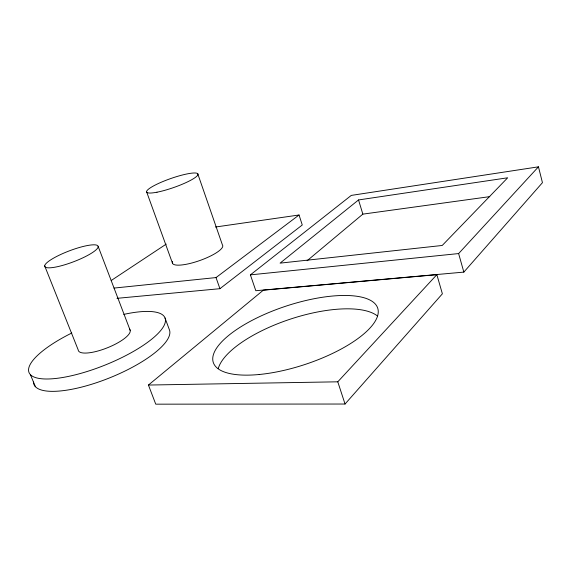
<?xml version="1.0" encoding="UTF-8"?>
<svg xmlns="http://www.w3.org/2000/svg" width="571" height="571" viewBox="0 0 571 571"><rect width="100%" height="100%" fill="white"/><g stroke="black" fill="none" stroke-linecap="round" stroke-linejoin="round"><path stroke-width="0.86" d="M463.838 272.11L542.45 182.67L538.453 166.832L351.279 195.403L250.398 274.872L255.815 290.725L463.838 272.11L458.627 253.567L538.453 166.832M345.041 404.032L442.382 293.815L436.858 274.672L263.338 290.182L148.431 385.047L155.747 404.168L345.041 404.032L337.789 381.813L436.858 274.672M307.091 260.761L362.849 214.132L489.775 196.638M358.531 199.943L280.075 263.138L442.225 245.466L507.676 177.788L358.531 199.943L362.849 214.132M116.976 298.333L219.928 288.69L302.266 225.003L299.04 214.996L215.453 227.022M113.986 288.084L216.024 277.577L299.04 214.996M111.245 280.482L166.225 244.11M250.398 274.872L458.627 253.567M148.431 385.047L337.789 381.813M30.427 374.697L35.423 386.724M44.709 265.922L78.184 349.873A27.836 8.122 -21.7 0 0 107.748 347.646A27.836 8.122 -21.7 0 0 129.431 329.096M98.133 246.365A28.507 5.846 -20.8 0 1 59.077 266.322A28.507 5.846 -20.8 0 1 57.093 256.243A28.507 5.846 -20.8 0 1 98.133 246.365L130.167 330.316M165.026 317.99L169.409 329.824A73.031 22.248 -22 0 1 106.106 379.251A73.031 22.248 -22 0 1 33.446 382.056M146.726 192.134L172.549 263.388M216.024 277.577L219.928 288.69M197.716 173.663L222.405 244.902A26.637 6.616 -19.5 0 1 197.973 261.161A26.637 6.616 -19.5 0 1 172.62 261.539M218.258 368.623A86.228 31.812 -18.3 0 1 290.211 319.175A86.228 31.812 -18.3 0 1 377.481 316.02M123.786 314.393A73.281 21.434 -21.9 0 1 150.83 339.881A73.281 21.434 -21.9 0 1 42.111 378.809A73.281 21.434 -21.9 0 1 71.775 333.021M259.227 374.497A86.578 30.677 -18.3 0 0 378.052 309.489A86.578 30.677 -18.3 0 0 249.206 321.908A86.578 30.677 -18.3 0 0 259.227 374.497M156.989 192.206A27.172 4.725 -19.3 0 0 197.823 174.933A27.172 4.725 -19.3 0 0 162.1 181.871A27.172 4.725 -19.3 0 0 156.989 192.206"/></g></svg>
